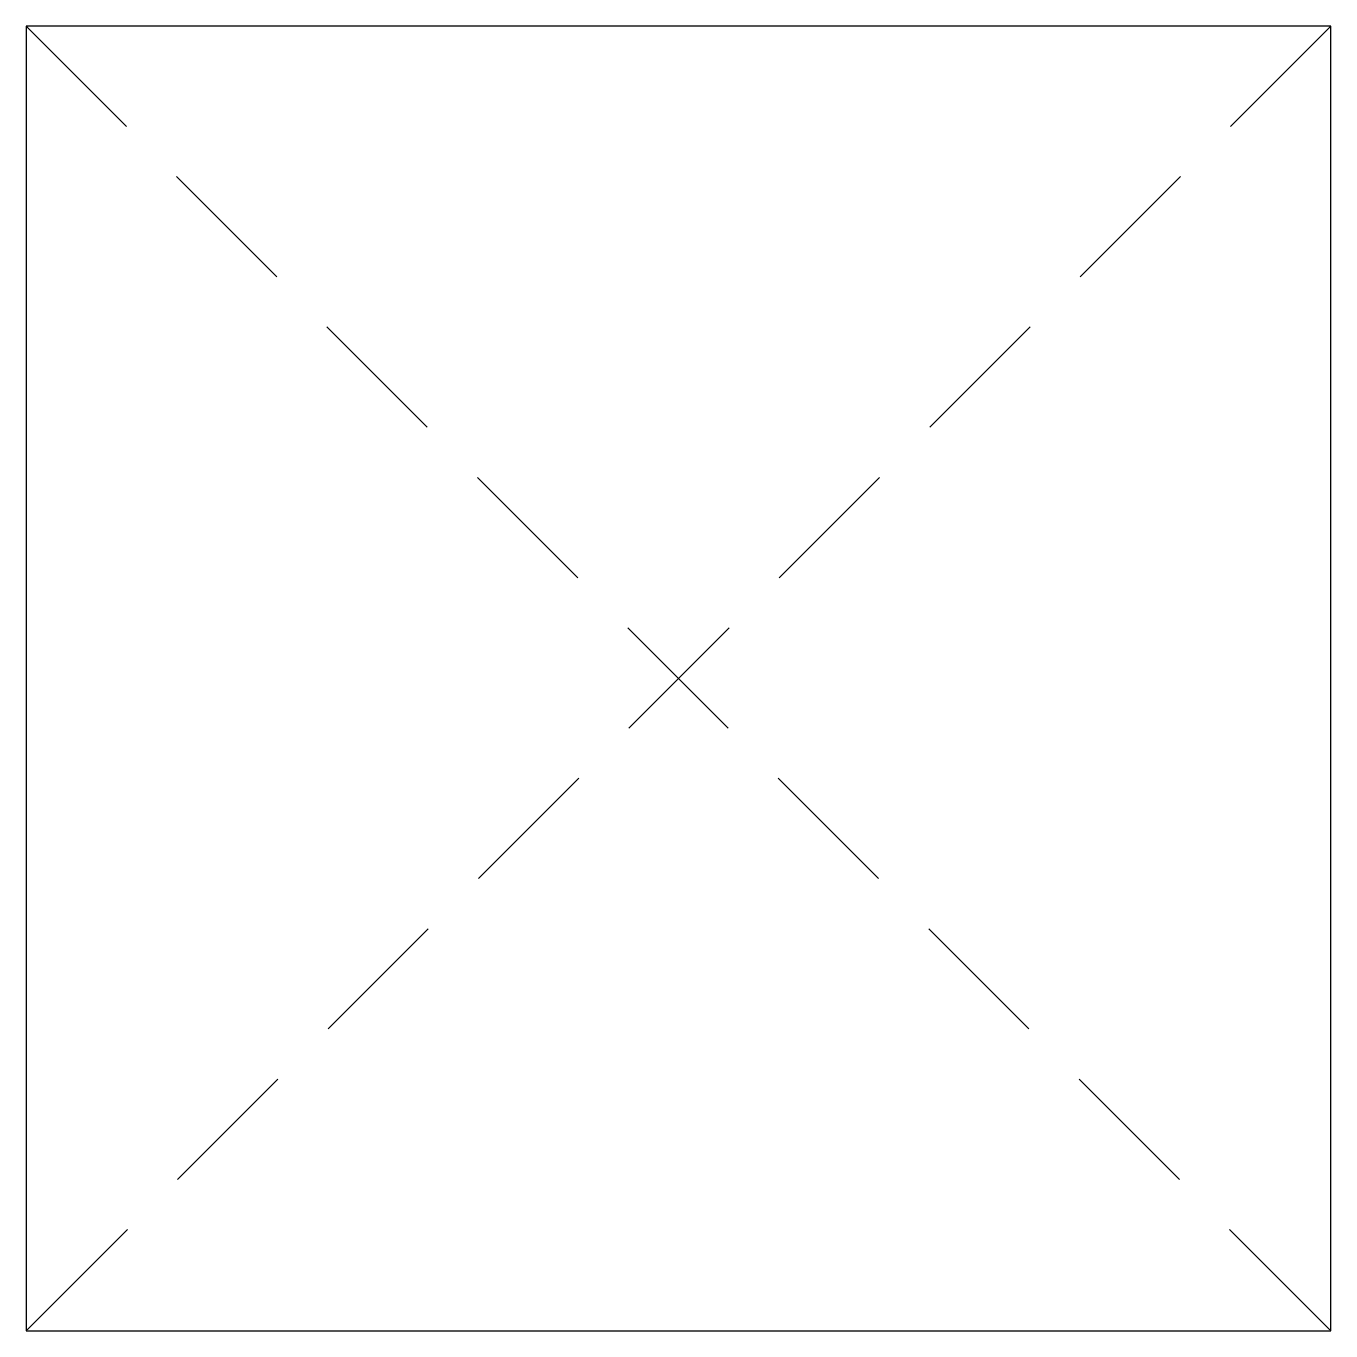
# Model space of a CAD drawing. Header units: millimetres. Extents: x -2.3 to 2.3, y -2.3 to 2.3.
import ezdxf

# ---------------------------------------------------------------- set-up
doc = ezdxf.new("R2010")
doc.units = ezdxf.units.MM
doc.linetypes.add('DASHED', pattern=[0.75, 0.5, -0.25])
doc.layers.get('0').update_dxf_attribs({"linetype": 'CONTINUOUS'})

msp = doc.modelspace()

# ---------------------------------------------------------------- linework, layer by layer
at = {"linetype": 'DASHED'}
for p, q in [((2.3, 2.3), (-2.3, -2.3)), ((-2.3, 2.3), (2.3, -2.3))]:
    msp.add_line(p, q, dxfattribs=at)
msp.add_lwpolyline([(2.3, 2.3), (-2.3, 2.3), (-2.3, -2.3), (2.3, -2.3)], close=True)
msp.add_point((0, 0))
msp.add_point((0, 0))

doc.saveas('drawing.dxf')
